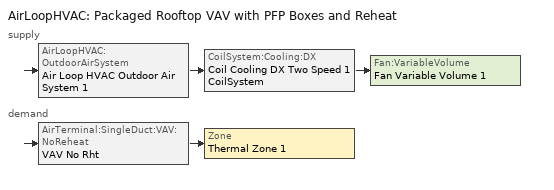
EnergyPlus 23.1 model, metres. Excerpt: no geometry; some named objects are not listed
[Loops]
AirLoopHVAC 'Packaged Rooftop VAV with PFP Boxes and Reheat'
 supply: AirLoopHVAC:OutdoorAirSystem 'Air Loop HVAC Outdoor Air System 1' > CoilSystem:Cooling:DX 'Coil Cooling DX Two Speed 1 CoilSystem' > Fan:VariableVolume 'Fan Variable Volume 1'
 demand: AirTerminal:SingleDuct:VAV:NoReheat 'VAV No Rht' > Zone 'Thermal Zone 1'
[DESIGNSPECIFICATION:OUTDOORAIR]
189.1-2009 - Office - ClosedOffice - CZ4-8 Ventilation: Outdoor Air Method=Sum; Outdoor Air Flow per Person=0.00943895; Outdoor Air Flow per Zone Floor Area=0; Outdoor Air Flow per Zone=0; Outdoor Air Flow Air Changes per Hour=0
[DESIGNSPECIFICATION:OUTDOORAIR:SPACELIST]
Thermal Zone 1 DSOA Space List: Space 1=Room 7275; Space 1 Design Specification Outdoor Air Object=189.1-2009 - Office - ClosedOffice - CZ4-8 Ventilation; Space 2=Room 7814; Space 2 Design Specification Outdoor Air Object=189.1-2009 - Office - ClosedOffice - CZ4-8 Ventilation; Space 3=Room 46014; Space 3 Design Specification Outdoor Air Object=189.1-2009 - Office - ClosedOffice - CZ4-8 Ventilation; Space 4=Room 48292; Space 4 Design Specification Outdoor Air Object=189.1-2009 - Office - ClosedOffice - CZ4-8 Ventilation; Space 5=Room 7812; Space 5 Design Specification Outdoor Air Object=189.1-2009 - Office - ClosedOffice - CZ4-8 Ventilation; Space 6=Room 7991; Space 6 Design Specification Outdoor Air Object=189.1-2009 - Office - ClosedOffice - CZ4-8 Ventilation; Space 7=Room 46119; Space 7 Design Specification Outdoor Air Object=189.1-2009 - Office - ClosedOffice - CZ4-8 Ventilation; Space 8=Room 56606; Space 8 Design Specification Outdoor Air Object=189.1-2009 - Office - ClosedOffice - CZ4-8 Ventilation; Space 9=Room 49155; Space 9 Design Specification Outdoor Air Object=189.1-2009 - Office - ClosedOffice - CZ4-8 Ventilation; Space 10=Room 49154; Space 10 Design Specification Outdoor Air Object=189.1-2009 - Office - ClosedOffice - CZ4-8 Ventilation; Space 11=Room 46117; Space 11 Design Specification Outdoor Air Object=189.1-2009 - Office - ClosedOffice - CZ4-8 Ventilation; Space 12=Room 56605; Space 12 Design Specification Outdoor Air Object=189.1-2009 - Office - ClosedOffice - CZ4-8 Ventilation; Space 13=Room 56607; Space 13 Design Specification Outdoor Air Object=189.1-2009 - Office - ClosedOffice - CZ4-8 Ventilation; Space 14=Room 46027; Space 14 Design Specification Outdoor Air Object=189.1-2009 - Office - ClosedOffice - CZ4-8 Ventilation; Space 15=Room 46029; Space 15 Design Specification Outdoor Air Object=189.1-2009 - Office - ClosedOffice - CZ4-8 Ventilation; Space 16=Room 48254; Space 16 Design Specification Outdoor Air Object=189.1-2009 - Office - ClosedOffice - CZ4-8 Ventilation; Space 17=Room 48270; Space 17 Design Specification Outdoor Air Object=189.1-2009 - Office - ClosedOffice - CZ4-8 Ventilation; Space 18=Room 48294; Space 18 Design Specification Outdoor Air Object=189.1-2009 - Office - ClosedOffice - CZ4-8 Ventilation; Space 19=Room 48260; Space 19 Design Specification Outdoor Air Object=189.1-2009 - Office - ClosedOffice - CZ4-8 Ventilation; Space 20=Room 46024; Space 20 Design Specification Outdoor Air Object=189.1-2009 - Office - ClosedOffice - CZ4-8 Ventilation; Space 21=Room 46039; Space 21 Design Specification Outdoor Air Object=189.1-2009 - Office - ClosedOffice - CZ4-8 Ventilation; Space 22=Room 44141; Space 22 Design Specification Outdoor Air Object=189.1-2009 - Office - ClosedOffice - CZ4-8 Ventilation; Space 23=Room 48295; Space 23 Design Specification Outdoor Air Object=189.1-2009 - Office - ClosedOffice - CZ4-8 Ventilation; Space 24=Room 46023; Space 24 Design Specification Outdoor Air Object=189.1-2009 - Office - ClosedOffice - CZ4-8 Ventilation; Space 25=Room 46028; Space 25 Design Specification Outdoor Air Object=189.1-2009 - Office - ClosedOffice - CZ4-8 Ventilation; Space 26=Room 46026; Space 26 Design Specification Outdoor Air Object=189.1-2009 - Office - ClosedOffice - CZ4-8 Ventilation; Space 27=Room 48245; Space 27 Design Specification Outdoor Air Object=189.1-2009 - Office - ClosedOffice - CZ4-8 Ventilation; Space 28=Room 48231; Space 28 Design Specification Outdoor Air Object=189.1-2009 - Office - ClosedOffice - CZ4-8 Ventilation; Space 29=Room 48228; Space 29 Design Specification Outdoor Air Object=189.1-2009 - Office - ClosedOffice - CZ4-8 Ventilation; Space 30=Room 48255; Space 30 Design Specification Outdoor Air Object=189.1-2009 - Office - ClosedOffice - CZ4-8 Ventilation; Space 31=Room 48266; Space 31 Design Specification Outdoor Air Object=189.1-2009 - Office - ClosedOffice - CZ4-8 Ventilation; Space 32=Room 44139; Space 32 Design Specification Outdoor Air Object=189.1-2009 - Office - ClosedOffice - CZ4-8 Ventilation; Space 33=Room 48253; Space 33 Design Specification Outdoor Air Object=189.1-2009 - Office - ClosedOffice - CZ4-8 Ventilation; Space 34=Room 7281; Space 34 Design Specification Outdoor Air Object=189.1-2009 - Office - ClosedOffice - CZ4-8 Ventilation; Space 35=Room 7280; Space 35 Design Specification Outdoor Air Object=189.1-2009 - Office - ClosedOffice - CZ4-8 Ventilation; Space 36=Room 46163; Space 36 Design Specification Outdoor Air Object=189.1-2009 - Office - ClosedOffice - CZ4-8 Ventilation; Space 37=Room 48262; Space 37 Design Specification Outdoor Air Object=189.1-2009 - Office - ClosedOffice - CZ4-8 Ventilation; Space 38=Room 48296; Space 38 Design Specification Outdoor Air Object=189.1-2009 - Office - ClosedOffice - CZ4-8 Ventilation; Space 39=Room 7300; Space 39 Design Specification Outdoor Air Object=189.1-2009 - Office - ClosedOffice - CZ4-8 Ventilation; Space 40=Room 46020; Space 40 Design Specification Outdoor Air Object=189.1-2009 - Office - ClosedOffice - CZ4-8 Ventilation; Space 41=Room 46021; Space 41 Design Specification Outdoor Air Object=189.1-2009 - Office - ClosedOffice - CZ4-8 Ventilation; Space 42=Room 44128; Space 42 Design Specification Outdoor Air Object=189.1-2009 - Office - ClosedOffice - CZ4-8 Ventilation; Space 43=Room 49153; Space 43 Design Specification Outdoor Air Object=189.1-2009 - Office - ClosedOffice - CZ4-8 Ventilation; Space 44=Room 49158; Space 44 Design Specification Outdoor Air Object=189.1-2009 - Office - ClosedOffice - CZ4-8 Ventilation; Space 45=Room 46099; Space 45 Design Specification Outdoor Air Object=189.1-2009 - Office - ClosedOffice - CZ4-8 Ventilation; Space 46=Room 7821; Space 46 Design Specification Outdoor Air Object=189.1-2009 - Office - ClosedOffice - CZ4-8 Ventilation; Space 47=Room 7299; Space 47 Design Specification Outdoor Air Object=189.1-2009 - Office - ClosedOffice - CZ4-8 Ventilation; Space 48=Room 7817; Space 48 Design Specification Outdoor Air Object=189.1-2009 - Office - ClosedOffice - CZ4-8 Ventilation; Space 49=Room 48257; Space 49 Design Specification Outdoor Air Object=189.1-2009 - Office - ClosedOffice - CZ4-8 Ventilation; Space 50=Room 48246; Space 50 Design Specification Outdoor Air Object=189.1-2009 - Office - ClosedOffice - CZ4-8 Ventilation; Space 51=Room 7277; Space 51 Design Specification Outdoor Air Object=189.1-2009 - Office - ClosedOffice - CZ4-8 Ventilation; Space 52=Room 44138; Space 52 Design Specification Outdoor Air Object=189.1-2009 - Office - ClosedOffice - CZ4-8 Ventilation; Space 53=Room 49159; Space 53 Design Specification Outdoor Air Object=189.1-2009 - Office - ClosedOffice - CZ4-8 Ventilation; Space 54=Room 49163; Space 54 Design Specification Outdoor Air Object=189.1-2009 - Office - ClosedOffice - CZ4-8 Ventilation; Space 55=Room 49157; Space 55 Design Specification Outdoor Air Object=189.1-2009 - Office - ClosedOffice - CZ4-8 Ventilation; Space 56=Room 48291; Space 56 Design Specification Outdoor Air Object=189.1-2009 - Office - ClosedOffice - CZ4-8 Ventilation; Space 57=Room 48252; Space 57 Design Specification Outdoor Air Object=189.1-2009 - Office - ClosedOffice - CZ4-8 Ventilation; Space 58=Room 49160; Space 58 Design Specification Outdoor Air Object=189.1-2009 - Office - ClosedOffice - CZ4-8 Ventilation; Space 59=Room 46031; Space 59 Design Specification Outdoor Air Object=189.1-2009 - Office - ClosedOffice - CZ4-8 Ventilation; Space 60=Room 48261; Space 60 Design Specification Outdoor Air Object=189.1-2009 - Office - ClosedOffice - CZ4-8 Ventilation; Space 61=Room 48256; Space 61 Design Specification Outdoor Air Object=189.1-2009 - Office - ClosedOffice - CZ4-8 Ventilation; Space 62=Room 46162; Space 62 Design Specification Outdoor Air Object=189.1-2009 - Office - ClosedOffice - CZ4-8 Ventilation; Space 63=Room 48251; Space 63 Design Specification Outdoor Air Object=189.1-2009 - Office - ClosedOffice - CZ4-8 Ventilation; Space 64=Room 48268; Space 64 Design Specification Outdoor Air Object=189.1-2009 - Office - ClosedOffice - CZ4-8 Ventilation; Space 65=Room 48263; Space 65 Design Specification Outdoor Air Object=189.1-2009 - Office - ClosedOffice - CZ4-8 Ventilation; Space 66=Room 48230; Space 66 Design Specification Outdoor Air Object=189.1-2009 - Office - ClosedOffice - CZ4-8 Ventilation; Space 67=Room 48238; Space 67 Design Specification Outdoor Air Object=189.1-2009 - Office - ClosedOffice - CZ4-8 Ventilation; Space 68=Room 46116; Space 68 Design Specification Outdoor Air Object=189.1-2009 - Office - ClosedOffice - CZ4-8 Ventilation; Space 69=Room 56611; Space 69 Design Specification Outdoor Air Object=189.1-2009 - Office - ClosedOffice - CZ4-8 Ventilation; Space 70=Room 48235; Space 70 Design Specification Outdoor Air Object=189.1-2009 - Office - ClosedOffice - CZ4-8 Ventilation; Space 71=Room 48229; Space 71 Design Specification Outdoor Air Object=189.1-2009 - Office - ClosedOffice - CZ4-8 Ventilation; Space 72=Room 49147; Space 72 Design Specification Outdoor Air Object=189.1-2009 - Office - ClosedOffice - CZ4-8 Ventilation; Space 73=Room 49152; Space 73 Design Specification Outdoor Air Object=189.1-2009 - Office - ClosedOffice - CZ4-8 Ventilation; Space 74=Room 48267; Space 74 Design Specification Outdoor Air Object=189.1-2009 - Office - ClosedOffice - CZ4-8 Ventilation; Space 75=Room 48265; Space 75 Design Specification Outdoor Air Object=189.1-2009 - Office - ClosedOffice - CZ4-8 Ventilation; Space 76=Room 48302; Space 76 Design Specification Outdoor Air Object=189.1-2009 - Office - ClosedOffice - CZ4-8 Ventilation; Space 77=Room 46025; Space 77 Design Specification Outdoor Air Object=189.1-2009 - Office - ClosedOffice - CZ4-8 Ventilation; Space 78=Room 49151; Space 78 Design Specification Outdoor Air Object=189.1-2009 - Office - ClosedOffice - CZ4-8 Ventilation; Space 79=Room 48290; Space 79 Design Specification Outdoor Air Object=189.1-2009 - Office - ClosedOffice - CZ4-8 Ventilation; Space 80=Room 48236; Space 80 Design Specification Outdoor Air Object=189.1-2009 - Office - ClosedOffice - CZ4-8 Ventilation; Space 81=Room 7282; Space 81 Design Specification Outdoor Air Object=189.1-2009 - Office - ClosedOffice - CZ4-8 Ventilation; Space 82=Room 48227; Space 82 Design Specification Outdoor Air Object=189.1-2009 - Office - ClosedOffice - CZ4-8 Ventilation; Space 83=Room 48247; Space 83 Design Specification Outdoor Air Object=189.1-2009 - Office - ClosedOffice - CZ4-8 Ventilation; Space 84=Room 46030; Space 84 Design Specification Outdoor Air Object=189.1-2009 - Office - ClosedOffice - CZ4-8 Ventilation; Space 85=Room 7820; Space 85 Design Specification Outdoor Air Object=189.1-2009 - Office - ClosedOffice - CZ4-8 Ventilation; Space 86=Room 46011; Space 86 Design Specification Outdoor Air Object=189.1-2009 - Office - ClosedOffice - CZ4-8 Ventilation; Space 87=Room 46017; Space 87 Design Specification Outdoor Air Object=189.1-2009 - Office - ClosedOffice - CZ4-8 Ventilation; Space 88=Room 48259; Space 88 Design Specification Outdoor Air Object=189.1-2009 - Office - ClosedOffice - CZ4-8 Ventilation; Space 89=Room 7278; Space 89 Design Specification Outdoor Air Object=189.1-2009 - Office - ClosedOffice - CZ4-8 Ventilation; Space 90=Room 7276; Space 90 Design Specification Outdoor Air Object=189.1-2009 - Office - ClosedOffice - CZ4-8 Ventilation; Space 91=Room 46012; Space 91 Design Specification Outdoor Air Object=189.1-2009 - Office - ClosedOffice - CZ4-8 Ventilation; Space 92=Room 44140; Space 92 Design Specification Outdoor Air Object=189.1-2009 - Office - ClosedOffice - CZ4-8 Ventilation; Space 93=Room 48293; Space 93 Design Specification Outdoor Air Object=189.1-2009 - Office - ClosedOffice - CZ4-8 Ventilation; Space 94=Room 48243; Space 94 Design Specification Outdoor Air Object=189.1-2009 - Office - ClosedOffice - CZ4-8 Ventilation; Space 95=Room 7819; Space 95 Design Specification Outdoor Air Object=189.1-2009 - Office - ClosedOffice - CZ4-8 Ventilation; Space 96=Room 48258; Space 96 Design Specification Outdoor Air Object=189.1-2009 - Office - ClosedOffice - CZ4-8 Ventilation; Space 97=Room 46022; Space 97 Design Specification Outdoor Air Object=189.1-2009 - Office - ClosedOffice - CZ4-8 Ventilation; Space 98=Room 46112; Space 98 Design Specification Outdoor Air Object=189.1-2009 - Office - ClosedOffice - CZ4-8 Ventilation; Space 99=Room 48237; Space 99 Design Specification Outdoor Air Object=189.1-2009 - Office - ClosedOffice - CZ4-8 Ventilation; Space 100=Room 48225; Space 100 Design Specification Outdoor Air Object=189.1-2009 - Office - ClosedOffice - CZ4-8 Ventilation; Space 101=Room 48244; Space 101 Design Specification Outdoor Air Object=189.1-2009 - Office - ClosedOffice - CZ4-8 Ventilation; Space 102=Room 48233; Space 102 Design Specification Outdoor Air Object=189.1-2009 - Office - ClosedOffice - CZ4-8 Ventilation; Space 103=Room 48240; Space 103 Design Specification Outdoor Air Object=189.1-2009 - Office - ClosedOffice - CZ4-8 Ventilation; Space 104=Room 48232; Space 104 Design Specification Outdoor Air Object=189.1-2009 - Office - ClosedOffice - CZ4-8 Ventilation; Space 105=Room 49161; Space 105 Design Specification Outdoor Air Object=189.1-2009 - Office - ClosedOffice - CZ4-8 Ventilation; Space 106=Room 46013; Space 106 Design Specification Outdoor Air Object=189.1-2009 - Office - ClosedOffice - CZ4-8 Ventilation; Space 107=Room 46019; Space 107 Design Specification Outdoor Air Object=189.1-2009 - Office - ClosedOffice - CZ4-8 Ventilation; Space 108=Room 48242; Space 108 Design Specification Outdoor Air Object=189.1-2009 - Office - ClosedOffice - CZ4-8 Ventilation; Space 109=Room 48289; Space 109 Design Specification Outdoor Air Object=189.1-2009 - Office - ClosedOffice - CZ4-8 Ventilation; Space 110=Room 48264; Space 110 Design Specification Outdoor Air Object=189.1-2009 - Office - ClosedOffice - CZ4-8 Ventilation; Space 111=Room 46015; Space 111 Design Specification Outdoor Air Object=189.1-2009 - Office - ClosedOffice - CZ4-8 Ventilation; Space 112=Room 49149; Space 112 Design Specification Outdoor Air Object=189.1-2009 - Office - ClosedOffice - CZ4-8 Ventilation; Space 113=Room 49162; Space 113 Design Specification Outdoor Air Object=189.1-2009 - Office - ClosedOffice - CZ4-8 Ventilation; Space 114=Room 46118; Space 114 Design Specification Outdoor Air Object=189.1-2009 - Office - ClosedOffice - CZ4-8 Ventilation; Space 115=Room 48277; Space 115 Design Specification Outdoor Air Object=189.1-2009 - Office - ClosedOffice - CZ4-8 Ventilation; Space 116=Room 49156; Space 116 Design Specification Outdoor Air Object=189.1-2009 - Office - ClosedOffice - CZ4-8 Ventilation; Space 117=Room 48248; Space 117 Design Specification Outdoor Air Object=189.1-2009 - Office - ClosedOffice - CZ4-8 Ventilation; Space 118=Room 46113; Space 118 Design Specification Outdoor Air Object=189.1-2009 - Office - ClosedOffice - CZ4-8 Ventilation; Space 119=Room 46016; Space 119 Design Specification Outdoor Air Object=189.1-2009 - Office - ClosedOffice - CZ4-8 Ventilation; Space 120=Room 49150; Space 120 Design Specification Outdoor Air Object=189.1-2009 - Office - ClosedOffice - CZ4-8 Ventilation; Space 121=Room 49146; Space 121 Design Specification Outdoor Air Object=189.1-2009 - Office - ClosedOffice - CZ4-8 Ventilation; Space 122=Room 49148; Space 122 Design Specification Outdoor Air Object=189.1-2009 - Office - ClosedOffice - CZ4-8 Ventilation; Space 123=Room 46018; Space 123 Design Specification Outdoor Air Object=189.1-2009 - Office - ClosedOffice - CZ4-8 Ventilation; Space 124=Room 46115; Space 124 Design Specification Outdoor Air Object=189.1-2009 - Office - ClosedOffice - CZ4-8 Ventilation; Space 125=Room 48226; Space 125 Design Specification Outdoor Air Object=189.1-2009 - Office - ClosedOffice - CZ4-8 Ventilation; Space 126=Room 48234; Space 126 Design Specification Outdoor Air Object=189.1-2009 - Office - ClosedOffice - CZ4-8 Ventilation; Space 127=Room 7813; Space 127 Design Specification Outdoor Air Object=189.1-2009 - Office - ClosedOffice - CZ4-8 Ventilation; Space 128=Room 7815; Space 128 Design Specification Outdoor Air Object=189.1-2009 - Office - ClosedOffice - CZ4-8 Ventilation; Space 129=Room 7816; Space 129 Design Specification Outdoor Air Object=189.1-2009 - Office - ClosedOffice - CZ4-8 Ventilation; Space 130=Room 53588; Space 130 Design Specification Outdoor Air Object=189.1-2009 - Office - ClosedOffice - CZ4-8 Ventilation; Space 131=Room 53630; Space 131 Design Specification Outdoor Air Object=189.1-2009 - Office - ClosedOffice - CZ4-8 Ventilation; Space 132=Room 53601; Space 132 Design Specification Outdoor Air Object=189.1-2009 - Office - ClosedOffice - CZ4-8 Ventilation; Space 133=Room 53612; Space 133 Design Specification Outdoor Air Object=189.1-2009 - Office - ClosedOffice - CZ4-8 Ventilation; Space 134=Room 53651; Space 134 Design Specification Outdoor Air Object=189.1-2009 - Office - ClosedOffice - CZ4-8 Ventilation; Space 135=Room 53596; Space 135 Design Specification Outdoor Air Object=189.1-2009 - Office - ClosedOffice - CZ4-8 Ventilation; Space 136=Room 53571; Space 136 Design Specification Outdoor Air Object=189.1-2009 - Office - ClosedOffice - CZ4-8 Ventilation; Space 137=Room 54739; Space 137 Design Specification Outdoor Air Object=189.1-2009 - Office - ClosedOffice - CZ4-8 Ventilation; Space 138=Room 53640; Space 138 Design Specification Outdoor Air Object=189.1-2009 - Office - ClosedOffice - CZ4-8 Ventilation; Space 139=Room 53643; Space 139 Design Specification Outdoor Air Object=189.1-2009 - Office - ClosedOffice - CZ4-8 Ventilation; Space 140=Room 53654; Space 140 Design Specification Outdoor Air Object=189.1-2009 - Office - ClosedOffice - CZ4-8 Ventilation; Space 141=Room 54741; Space 141 Design Specification Outdoor Air Object=189.1-2009 - Office - ClosedOffice - CZ4-8 Ventilation; Space 142=Room 54740; Space 142 Design Specification Outdoor Air Object=189.1-2009 - Office - ClosedOffice - CZ4-8 Ventilation; Space 143=Room 53615; Space 143 Design Specification Outdoor Air Object=189.1-2009 - Office - ClosedOffice - CZ4-8 Ventilation; Space 144=Room 53637; Space 144 Design Specification Outdoor Air Object=189.1-2009 - Office - ClosedOffice - CZ4-8 Ventilation; Space 145=Room 53652; Space 145 Design Specification Outdoor Air Object=189.1-2009 - Office - ClosedOffice - CZ4-8 Ventilation; Space 146=Room 53638; Space 146 Design Specification Outdoor Air Object=189.1-2009 - Office - ClosedOffice - CZ4-8 Ventilation; Space 147=Room 53653; Space 147 Design Specification Outdoor Air Object=189.1-2009 - Office - ClosedOffice - CZ4-8 Ventilation; Space 148=Room 53613; Space 148 Design Specification Outdoor Air Object=189.1-2009 - Office - ClosedOffice - CZ4-8 Ventilation; Space 149=Room 53645; Space 149 Design Specification Outdoor Air Object=189.1-2009 - Office - ClosedOffice - CZ4-8 Ventilation; Space 150=Room 53632; Space 150 Design Specification Outdoor Air Object=189.1-2009 - Office - ClosedOffice - CZ4-8 Ventilation; Space 151=Room 53556; Space 151 Design Specification Outdoor Air Object=189.1-2009 - Office - ClosedOffice - CZ4-8 Ventilation; Space 152=Room 53647; Space 152 Design Specification Outdoor Air Object=189.1-2009 - Office - ClosedOffice - CZ4-8 Ventilation; Space 153=Room 53627; Space 153 Design Specification Outdoor Air Object=189.1-2009 - Office - ClosedOffice - CZ4-8 Ventilation; Space 154=Room 53650; Space 154 Design Specification Outdoor Air Object=189.1-2009 - Office - ClosedOffice - CZ4-8 Ventilation; Space 155=Room 53636; Space 155 Design Specification Outdoor Air Object=189.1-2009 - Office - ClosedOffice - CZ4-8 Ventilation; Space 156=Room 53625; Space 156 Design Specification Outdoor Air Object=189.1-2009 - Office - ClosedOffice - CZ4-8 Ventilation; Space 157=Room 53620; Space 157 Design Specification Outdoor Air Object=189.1-2009 - Office - ClosedOffice - CZ4-8 Ventilation; Space 158=Room 53554; Space 158 Design Specification Outdoor Air Object=189.1-2009 - Office - ClosedOffice - CZ4-8 Ventilation; Space 159=Room 53646; Space 159 Design Specification Outdoor Air Object=189.1-2009 - Office - ClosedOffice - CZ4-8 Ventilation; Space 160=Room 53614; Space 160 Design Specification Outdoor Air Object=189.1-2009 - Office - ClosedOffice - CZ4-8 Ventilation; Space 161=Room 53616; Space 161 Design Specification Outdoor Air Object=189.1-2009 - Office - ClosedOffice - CZ4-8 Ventilation; Space 162=Room 56604; Space 162 Design Specification Outdoor Air Object=189.1-2009 - Office - ClosedOffice - CZ4-8 Ventilation; Space 163=Room 53619; Space 163 Design Specification Outdoor Air Object=189.1-2009 - Office - ClosedOffice - CZ4-8 Ventilation; Space 164=Room 53628; Space 164 Design Specification Outdoor Air Object=189.1-2009 - Office - ClosedOffice - CZ4-8 Ventilation; Space 165=Room 53597; Space 165 Design Specification Outdoor Air Object=189.1-2009 - Office - ClosedOffice - CZ4-8 Ventilation; Space 166=Room 56603; Space 166 Design Specification Outdoor Air Object=189.1-2009 - Office - ClosedOffice - CZ4-8 Ventilation; Space 167=Room 56602; Space 167 Design Specification Outdoor Air Object=189.1-2009 - Office - ClosedOffice - CZ4-8 Ventilation; Space 168=Room 53602; Space 168 Design Specification Outdoor Air Object=189.1-2009 - Office - ClosedOffice - CZ4-8 Ventilation; Space 169=Room 54736; Space 169 Design Specification Outdoor Air Object=189.1-2009 - Office - ClosedOffice - CZ4-8 Ventilation; Space 170=Room 54733; Space 170 Design Specification Outdoor Air Object=189.1-2009 - Office - ClosedOffice - CZ4-8 Ventilation; Space 171=Room 54742; Space 171 Design Specification Outdoor Air Object=189.1-2009 - Office - ClosedOffice - CZ4-8 Ventilation; Space 172=Room 53655; Space 172 Design Specification Outdoor Air Object=189.1-2009 - Office - ClosedOffice - CZ4-8 Ventilation; Space 173=Room 53621; Space 173 Design Specification Outdoor Air Object=189.1-2009 - Office - ClosedOffice - CZ4-8 Ventilation; Space 174=Room 54738; Space 174 Design Specification Outdoor Air Object=189.1-2009 - Office - ClosedOffice - CZ4-8 Ventilation; Space 175=Room 54734; Space 175 Design Specification Outdoor Air Object=189.1-2009 - Office - ClosedOffice - CZ4-8 Ventilation; Space 176=Room 53626; Space 176 Design Specification Outdoor Air Object=189.1-2009 - Office - ClosedOffice - CZ4-8 Ventilation; Space 177=Room 53558; Space 177 Design Specification Outdoor Air Object=189.1-2009 - Office - ClosedOffice - CZ4-8 Ventilation; Space 178=Room 53618; Space 178 Design Specification Outdoor Air Object=189.1-2009 - Office - ClosedOffice - CZ4-8 Ventilation; Space 179=Room 54743; Space 179 Design Specification Outdoor Air Object=189.1-2009 - Office - ClosedOffice - CZ4-8 Ventilation; Space 180=Room 53642; Space 180 Design Specification Outdoor Air Object=189.1-2009 - Office - ClosedOffice - CZ4-8 Ventilation; Space 181=Room 53633; Space 181 Design Specification Outdoor Air Object=189.1-2009 - Office - ClosedOffice - CZ4-8 Ventilation; Space 182=Room 53631; Space 182 Design Specification Outdoor Air Object=189.1-2009 - Office - ClosedOffice - CZ4-8 Ventilation; Space 183=Room 53587; Space 183 Design Specification Outdoor Air Object=189.1-2009 - Office - ClosedOffice - CZ4-8 Ventilation; Space 184=Room 53624; Space 184 Design Specification Outdoor Air Object=189.1-2009 - Office - ClosedOffice - CZ4-8 Ventilation; Space 185=Room 53617; Space 185 Design Specification Outdoor Air Object=189.1-2009 - Office - ClosedOffice - CZ4-8 Ventilation; Space 186=Room 53586; Space 186 Design Specification Outdoor Air Object=189.1-2009 - Office - ClosedOffice - CZ4-8 Ventilation; Space 187=Room 53634; Space 187 Design Specification Outdoor Air Object=189.1-2009 - Office - ClosedOffice - CZ4-8 Ventilation; Space 188=Room 53599; Space 188 Design Specification Outdoor Air Object=189.1-2009 - Office - ClosedOffice - CZ4-8 Ventilation; Space 189=Room 53639; Space 189 Design Specification Outdoor Air Object=189.1-2009 - Office - ClosedOffice - CZ4-8 Ventilation; Space 190=Room 53629; Space 190 Design Specification Outdoor Air Object=189.1-2009 - Office - ClosedOffice - CZ4-8 Ventilation; Space 191=Room 53623; Space 191 Design Specification Outdoor Air Object=189.1-2009 - Office - ClosedOffice - CZ4-8 Ventilation; Space 192=Room 53589; Space 192 Design Specification Outdoor Air Object=189.1-2009 - Office - ClosedOffice - CZ4-8 Ventilation; Space 193=Room 53648; Space 193 Design Specification Outdoor Air Object=189.1-2009 - Office - ClosedOffice - CZ4-8 Ventilation; Space 194=Room 53635; Space 194 Design Specification Outdoor Air Object=189.1-2009 - Office - ClosedOffice - CZ4-8 Ventilation; Space 195=Room 53641; Space 195 Design Specification Outdoor Air Object=189.1-2009 - Office - ClosedOffice - CZ4-8 Ventilation; Space 196=Room 53598; Space 196 Design Specification Outdoor Air Object=189.1-2009 - Office - ClosedOffice - CZ4-8 Ventilation; Space 197=Room 53611; Space 197 Design Specification Outdoor Air Object=189.1-2009 - Office - ClosedOffice - CZ4-8 Ventilation; Space 198=Room 53559; Space 198 Design Specification Outdoor Air Object=189.1-2009 - Office - ClosedOffice - CZ4-8 Ventilation; Space 199=Room 53557; Space 199 Design Specification Outdoor Air Object=189.1-2009 - Office - ClosedOffice - CZ4-8 Ventilation; Space 200=Room 53644; Space 200 Design Specification Outdoor Air Object=189.1-2009 - Office - ClosedOffice - CZ4-8 Ventilation; Space 201=Room 53622; Space 201 Design Specification Outdoor Air Object=189.1-2009 - Office - ClosedOffice - CZ4-8 Ventilation; Space 202=Room 53572; Space 202 Design Specification Outdoor Air Object=189.1-2009 - Office - ClosedOffice - CZ4-8 Ventilation; Space 203=Room 54735; Space 203 Design Specification Outdoor Air Object=189.1-2009 - Office - ClosedOffice - CZ4-8 Ventilation; Space 204=Room 53555; Space 204 Design Specification Outdoor Air Object=189.1-2009 - Office - ClosedOffice - CZ4-8 Ventilation; Space 205=Room 53649; Space 205 Design Specification Outdoor Air Object=189.1-2009 - Office - ClosedOffice - CZ4-8 Ventilation; Space 206=Room 53600; Space 206 Design Specification Outdoor Air Object=189.1-2009 - Office - ClosedOffice - CZ4-8 Ventilation; Space 207=Room 54737; Space 207 Design Specification Outdoor Air Object=189.1-2009 - Office - ClosedOffice - CZ4-8 Ventilation; Space 208=Room 54744; Space 208 Design Specification Outdoor Air Object=189.1-2009 - Office - ClosedOffice - CZ4-8 Ventilation
[SIZING:ZONE]
Thermal Zone 1: Zone Cooling Design Supply Air Temperature Input Method=SupplyAirTemperature; Zone Cooling Design Supply Air Temperature=14; Zone Cooling Design Supply Air Temperature Difference=11.11; Zone Heating Design Supply Air Temperature Input Method=SupplyAirTemperature; Zone Heating Design Supply Air Temperature=40; Zone Heating Design Supply Air Temperature Difference=11.11; Zone Cooling Design Supply Air Humidity Ratio=0.0085; Zone Heating Design Supply Air Humidity Ratio=0.008; Design Specification Outdoor Air Object=Thermal Zone 1 DSOA Space List; Cooling Design Air Flow Method=DesignDay; Cooling Design Air Flow Rate=0; Cooling Minimum Air Flow per Zone Floor Area=0.000762; Cooling Minimum Air Flow=0; Cooling Minimum Air Flow Fraction=0; Heating Design Air Flow Method=DesignDay; Heating Design Air Flow Rate=0; Heating Maximum Air Flow per Zone Floor Area=0.002032; Heating Maximum Air Flow=0.141576; Heating Maximum Air Flow Fraction=0.3; Account for Dedicated Outdoor Air System=No; Dedicated Outdoor Air System Control Strategy=NeutralSupplyAir; Dedicated Outdoor Air Low Setpoint Temperature for Design=autosize; Dedicated Outdoor Air High Setpoint Temperature for Design=autosize; Zone Load Sizing Method=Sensible Load Only No Latent Load; Zone Latent Cooling Design Supply Air Humidity Ratio Input Method=HumidityRatioDifference; Zone Cooling Design Supply Air Humidity Ratio Difference=0.005; Zone Latent Heating Design Supply Air Humidity Ratio Input Method=HumidityRatioDifference; Zone Humidification Design Supply Air Humidity Ratio Difference=0.005
[Sizing:System]
Packaged Rooftop VAV with PFP Boxes and Reheat: Type of Load to Size On=Sensible; Design Outdoor Air Flow Rate=Autosize; Central Heating Maximum System Air Flow Ratio=0.3; Preheat Design Temperature=7; Preheat Design Humidity Ratio=0.008; Precool Design Temperature=12.8; Precool Design Humidity Ratio=0.008; Central Cooling Design Supply Air Temperature=12.8; Central Heating Design Supply Air Temperature=16.7; Type of Zone Sum to Use=NonCoincident; 100 Outdoor Air in Cooling=Yes; 100 Outdoor Air in Heating=Yes; Central Cooling Design Supply Air Humidity Ratio=0.0085; Central Heating Design Supply Air Humidity Ratio=0.008; Cooling Supply Air Flow Rate Method=DesignDay; Cooling Supply Air Flow Rate=0; Cooling Supply Air Flow Rate Per Floor Area=0.00996765; Cooling Fraction of Autosized Cooling Supply Air Flow Rate=1; Cooling Supply Air Flow Rate Per Unit Cooling Capacity=3.94755e-05; Heating Supply Air Flow Rate Method=DesignDay; Heating Supply Air Flow Rate=0; Heating Supply Air Flow Rate Per Floor Area=0.00996765; Heating Fraction of Autosized Heating Supply Air Flow Rate=1; Heating Fraction of Autosized Cooling Supply Air Flow Rate=1; Heating Supply Air Flow Rate Per Unit Heating Capacity=3.15882e-05; System Outdoor Air Method=ZoneSum; Zone Maximum Outdoor Air Fraction=1; Cooling Design Capacity Method=CoolingDesignCapacity; Cooling Design Capacity=Autosize; Cooling Design Capacity Per Floor Area=234.7; Fraction of Autosized Cooling Design Capacity=1; Heating Design Capacity Method=HeatingDesignCapacity; Heating Design Capacity=Autosize; Heating Design Capacity Per Floor Area=157; Fraction of Autosized Heating Design Capacity=1; Central Cooling Capacity Control Method=OnOff; Occupant Diversity=Autosize
[ZoneControl:Thermostat]
Thermal Zone 1 Thermostat: Zone or ZoneList=Thermal Zone 1; Control Type Schedule=Thermal Zone 1 Thermostat Schedule; Control 1=Thermostat Setpoint Dual Setpoint 1; Temperature Difference Between Cutout And Setpoint=0
[ThermostatSetpoint:SingleCooling]
Thermostat Setpoint Dual Setpoint 1: Setpoint Temperature Schedule=CLG
[AirTerminal:SingleDuct:VAV:NoReheat]
VAV No Rht: Availability Schedule=Always On Discrete hvac_library; Maximum Air Flow Rate=Autosize; Zone Minimum Air Flow Input Method=Constant; Constant Minimum Air Flow Fraction=0.3; Fixed Minimum Air Flow Rate=Autosize
[Zone equipment]
Thermal Zone 1: VAV No Rht
[Fan:VariableVolume]
Fan Variable Volume 1: Availability Schedule=Always On Discrete; Fan Total Efficiency=0.6045; Pressure Rise=500; Maximum Flow Rate=AutoSize; Fan Power Minimum Flow Rate Input Method=FixedFlowRate; Fan Power Minimum Flow Fraction=0; Fan Power Minimum Air Flow Rate=0; Motor Efficiency=0.93; Motor In Airstream Fraction=1; Fan Power Coefficient 1=0.0407599; Fan Power Coefficient 2=0.088045; Fan Power Coefficient 3=-0.0729261; Fan Power Coefficient 4=0.94374; Fan Power Coefficient 5=0; EndUse Subcategory=General
[Coil:Cooling:DX:TwoSpeed]
Coil Cooling DX Two Speed 1: Availability Schedule=Always On Discrete; High Speed Gross Rated Total Cooling Capacity=Autosize; High Speed Rated Sensible Heat Ratio=Autosize; High Speed Gross Rated Cooling COP=3; High Speed Rated Air Flow Rate=Autosize; Unit Internal Static Air Pressure=773.3; Total Cooling Capacity Function of Temperature Curve=Curve Biquadratic 1; Total Cooling Capacity Function of Flow Fraction Curve=Curve Quadratic 1; Energy Input Ratio Function of Temperature Curve=Curve Biquadratic 2; Energy Input Ratio Function of Flow Fraction Curve=Curve Quadratic 2; Part Load Fraction Correlation Curve=Curve Quadratic 3; Low Speed Gross Rated Total Cooling Capacity=Autosize; Low Speed Gross Rated Sensible Heat Ratio=0.69; Low Speed Gross Rated Cooling COP=3; Low Speed Rated Air Flow Rate=Autosize; Low Speed Total Cooling Capacity Function of Temperature Curve=Curve Biquadratic 3; Low Speed Energy Input Ratio Function of Temperature Curve=Curve Biquadratic 4; Condenser Type=AirCooled; Minimum Outdoor DryBulb Temperature for Compressor Operation=-25; High Speed Evaporative Condenser Effectiveness=0.9; High Speed Evaporative Condenser Air Flow Rate=Autosize; High Speed Evaporative Condenser Pump Rated Power Consumption=Autosize; Low Speed Evaporative Condenser Effectiveness=0.9; Low Speed Evaporative Condenser Air Flow Rate=Autosize; Low Speed Evaporative Condenser Pump Rated Power Consumption=Autosize; Basin Heater Capacity=0; Basin Heater Setpoint Temperature=2
[CoilSystem:Cooling:DX]
Coil Cooling DX Two Speed 1 CoilSystem: Availability Schedule=Always On Discrete; Cooling Coil=Coil Cooling DX Two Speed 1
[Controller:OutdoorAir]
Controller Outdoor Air 1: Minimum Outdoor Air Flow Rate=0; Maximum Outdoor Air Flow Rate=Autosize; Economizer Control Type=NoEconomizer; Economizer Control Action Type=ModulateFlow; Economizer Maximum Limit DryBulb Temperature=28; Economizer Maximum Limit Enthalpy=64000; Economizer Minimum Limit DryBulb Temperature=-100; Lockout Type=NoLockout; Minimum Limit Type=FixedMinimum; Mechanical Ventilation Controller=Controller Mechanical Ventilation 1; High Humidity Control=No; Control High Indoor Humidity Based on Outdoor Humidity Ratio=Yes; Heat Recovery Bypass Control Type=BypassWhenWithinEconomizerLimits
[Controller:MechanicalVentilation]
Controller Mechanical Ventilation 1: Availability Schedule=Always On Discrete; Demand Controlled Ventilation=No; System Outdoor Air Method=ZoneSum
[AirLoopHVAC]
Packaged Rooftop VAV with PFP Boxes and Reheat: Design Supply Air Flow Rate=AutoSize; Design Return Air Flow Fraction of Supply Air Flow=1
[SetpointManager:Scheduled]
Setpoint Manager Scheduled 1: Control Variable=Temperature; Schedule=Deck_Temperature
[SetpointManager:MixedAir] Control Variable=Temperature
Node 9 OS Default SPM; Node 10 OS Default SPM
[Schedule:Day:Interval]
Schedule Day 1: No, 24:00, 23.5
Deck_Temperature_Default; Deck_Temperature_Summer_Design_Day; Deck_Temperature_Winter_Design_Day: No, 24:00, 12.8
[Schedule:Week:Daily]
CLG Week Rule - Jan1-Dec31: Schedule Day 1, Schedule Day 1, Schedule Day 1, Schedule Day 1, Schedule Day 1, Schedule Day 1, Schedule Day 1, Schedule Day 1, Schedule Day 1, Schedule Day 1, Schedule Day 1, Schedule Day 1
Deck_Temperature Week Rule - Jan1-Dec31: Deck_Temperature_Default, Deck_Temperature_Default, Deck_Temperature_Default, Deck_Temperature_Default, Deck_Temperature_Default, Deck_Temperature_Default, Deck_Temperature_Default, Deck_Temperature_Default, Deck_Temperature_Summer_Design_Day, Deck_Temperature_Winter_Design_Day, Deck_Temperature_Default, Deck_Temperature_Default
[Schedule:Year]
CLG: CLG Week Rule - Jan1-Dec31, 1, 1, 12, 31
Deck_Temperature: Deck_Temperature Week Rule - Jan1-Dec31, 1, 1, 12, 31
[Schedule:Compact]
Thermal Zone 1 Thermostat Schedule: Through: 12/31, For: AllDays, Until: 24:00, 2
[Schedule:Constant] Hourly Value=1
Always On Discrete hvac_library; Always On Discrete
[Curve:Quadratic]
Name | Coefficient1 Constant | Coefficient2 x | Coefficient3 x2 | Minimum Value of x | Maximum Value of x
Curve Quadratic 1 | 0.77136 | 0.34053 | -0.11088 | 0.75918 | 1.13877
Curve Quadratic 2 | 1.2055 | -0.32953 | 0.12308 | 0.75918 | 1.13877
Curve Quadratic 3 | 0.771 | 0.229 | 0 | 0 | 1
[Curve:Biquadratic] Minimum Value of x=17; Maximum Value of x=22; Minimum Value of y=13; Maximum Value of y=46
Name | Coefficient1 Constant | Coefficient2 x | Coefficient3 x2 | Coefficient4 y | Coefficient5 y2 | Coefficient6 xy
Curve Biquadratic 1; Curve Biquadratic 3 | 0.42415 | 0.04426 | -0.00042 | 0.00333 | -8e-05 | -0.00021
Curve Biquadratic 2; Curve Biquadratic 4 | 1.23649 | -0.02431 | 0.00057 | -0.01434 | 0.00063 | -0.00038
